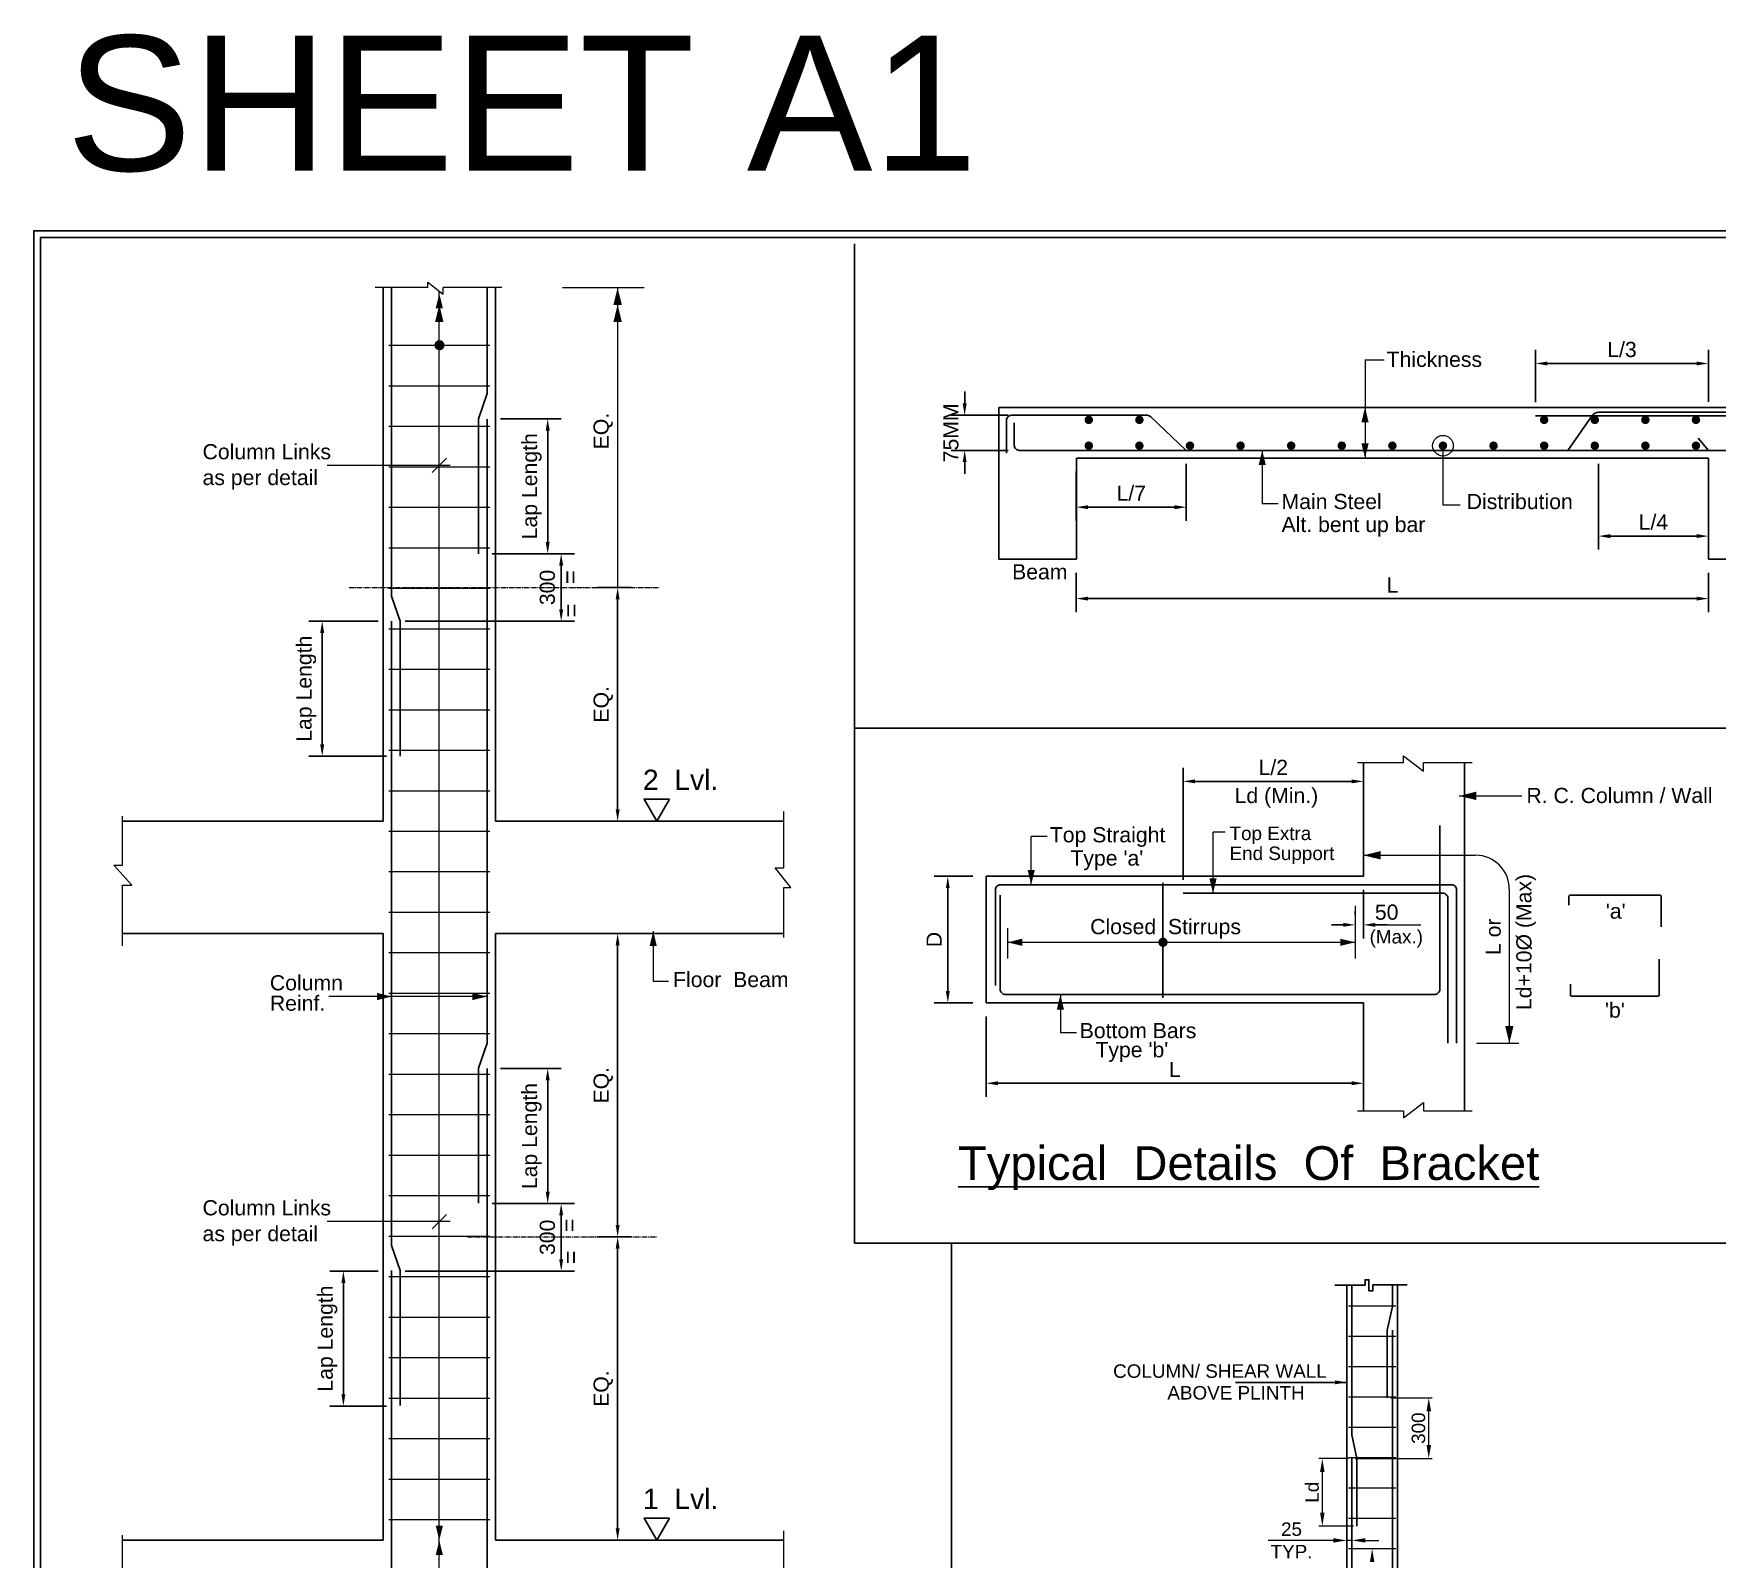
# Model space of a CAD drawing. Extents: x -100 to 77860, y -106 to 57915.
# Drawn here: x -100 to 24857, y 35309 to 57915 of the extents above; entities that cross this region are included whole.
import ezdxf
from ezdxf.enums import TextEntityAlignment as Align

# ---------------------------------------------------------------- set-up
doc = ezdxf.new("R2010")
doc.units = 0
doc.header["$LTSCALE"] = 100
doc.header["$MEASUREMENT"] = 0
doc.header["$PDMODE"] = 3
doc.linetypes.add('CENTER2', pattern=[1.125, 0.75, -0.125, 0.125, -0.125])
doc.layers.get('0').update_dxf_attribs({"linetype": 'CONTINUOUS'})
doc.layers.get('DEFPOINTS').update_dxf_attribs({"linetype": 'CONTINUOUS'})
for name, color, linetype in [('3MCO', 7, 'CONTINUOUS'), ('AHC-ELE-2', 1, 'CONTINUOUS'), ('MAIN TEXT', 6, 'CONTINUOUS'), ('SBC-TREINF TXT', 7, 'CONTINUOUS'), ('TEXT', 7, 'CONTINUOUS')]:
    doc.layers.add(name, color=color, linetype=linetype)
for name, color, linetype, lineweight in [('DIM', 252, 'CONTINUOUS', 13), ('LINKS', 3, 'CONTINUOUS', 18), ('REINF', 4, 'CONTINUOUS', 25)]:
    doc.layers.add(name, color=color, linetype=linetype, lineweight=lineweight)
doc.styles.add('ARIAL', font='arial.ttf')
doc.dimstyles.new('100', dxfattribs={"dimtxt": 225, "dimasz": 175, "dimexe": 200, "dimexo": 200, "dimgap": 90, "dimtad": 1, "dimdec": 0, "dimzin": 0, "dimdsep": 46, "dimtxsty": 'ARIAL', "dimcen": 0, "dimclrd": 252, "dimclre": 252, "dimclrt": 7, "dimadec": 0, "dimazin": 0, "dimtfac": 0.004444, "dimtdec": 0, "dimtix": 1, "dimtofl": 0, "dimtmove": 2, "dimatfit": 3, "dimfxl": 0, "dimtolj": 1, "dimtzin": 0, "dimarcsym": 0})

# ---------------------------------------------------------------- blocks, each defined once
blk = doc.blocks.new('*D27')
at = {"layer": 'DEFPOINTS', "color": 0}
for p in [(8056, 49709), (8556, 49709), (8056, 46247)]:
    blk.add_point(p, dxfattribs=at)
at = {"layer": 'DIM', "lineweight": -2}
for p, q in [((8256, 49709), (8756, 49709)), ((8556, 46422), (8556, 49534)), ((8256, 46247), (8756, 46247))]:
    blk.add_line(p, q, dxfattribs=at)
at = {"layer": 'DIM'}
for points in [[(8585, 49534), (8527, 49534), (8556, 49709)], [(8527, 46422), (8585, 46422), (8556, 46247)]]:
    blk.add_solid(points, dxfattribs=at)
at = {"layer": 'DIM', "color": 7, "insert": (8343, 47978), "char_height": 225, "attachment_point": 5, "rotation": 90, "style": 'ARIAL'}
blk.add_mtext('\\A1;EQ.', dxfattribs=at)
blk = doc.blocks.new('_OBLIQUE')
at = {"color": 0, "linetype": 'ByBlock'}
blk.add_line((-0.5, -0.5), (0.5, 0.5), dxfattribs=at)
blk = doc.blocks.new('*D42')
at = {"layer": 'DEFPOINTS', "color": 0}
for p in [(6620, 52209), (6495, 50209), (7519, 50209)]:
    blk.add_point(p, dxfattribs=at)
at = {"layer": 'DIM', "lineweight": -2}
for p, q in [((6820, 52209), (7719, 52209)), ((7519, 52034), (7519, 50384)), ((6695, 50209), (7719, 50209))]:
    blk.add_line(p, q, dxfattribs=at)
at = {"layer": 'DIM'}
for points in [[(7549, 52034), (7490, 52034), (7519, 52209)], [(7490, 50384), (7549, 50384), (7519, 50209)]]:
    blk.add_solid(points, dxfattribs=at)
at = {"layer": 'DIM', "color": 7, "insert": (7284, 51209), "char_height": 225, "attachment_point": 5, "rotation": 90, "style": 'ARIAL'}
blk.add_mtext('\\A1;Lap Length', dxfattribs=at)
blk = doc.blocks.new('*D44')
at = {"layer": 'DEFPOINTS', "color": 0}
for p in [(5205, 49209), (4177, 47209), (5330, 47209)]:
    blk.add_point(p, dxfattribs=at)
at = {"layer": 'DIM', "lineweight": -2}
for p, q in [((5005, 49209), (3977, 49209)), ((4177, 49034), (4177, 47384)), ((5130, 47209), (3977, 47209))]:
    blk.add_line(p, q, dxfattribs=at)
at = {"layer": 'DIM'}
for points in [[(4206, 49034), (4147, 49034), (4177, 49209)], [(4147, 47384), (4206, 47384), (4177, 47209)]]:
    blk.add_solid(points, dxfattribs=at)
at = {"layer": 'DIM', "color": 7, "insert": (3941, 48209), "char_height": 225, "attachment_point": 5, "rotation": 90, "style": 'ARIAL'}
blk.add_mtext('\\A1;Lap Length', dxfattribs=at)
blk = doc.blocks.new('*D45')
at = {"layer": 'DEFPOINTS', "color": 0}
for p in [(6495, 50209), (7719, 50209), (5205, 49209)]:
    blk.add_point(p, dxfattribs=at)
at = {"layer": 'DIM', "lineweight": -2}
for p, q in [((6695, 50209), (7919, 50209)), ((7719, 49384), (7719, 50034)), ((5405, 49209), (7919, 49209))]:
    blk.add_line(p, q, dxfattribs=at)
at = {"layer": 'DIM'}
for points in [[(7749, 50034), (7690, 50034), (7719, 50209)], [(7690, 49384), (7749, 49384), (7719, 49209)]]:
    blk.add_solid(points, dxfattribs=at)
at = {"layer": 'DIM', "color": 7, "insert": (7515, 49709), "char_height": 225, "attachment_point": 5, "rotation": 90, "style": 'ARIAL'}
blk.add_mtext('\\A1;300', dxfattribs=at)
blk = doc.blocks.new('*D46')
at = {"layer": 'DEFPOINTS', "color": 0}
for p in [(8056, 40086), (8556, 40086), (8056, 35591)]:
    blk.add_point(p, dxfattribs=at)
at = {"layer": 'DIM', "lineweight": -2}
for p, q in [((8256, 40086), (8756, 40086)), ((8556, 35766), (8556, 39911)), ((8256, 35591), (8756, 35591))]:
    blk.add_line(p, q, dxfattribs=at)
at = {"layer": 'DIM'}
for points in [[(8585, 39911), (8527, 39911), (8556, 40086)], [(8527, 35766), (8585, 35766), (8556, 35591)]]:
    blk.add_solid(points, dxfattribs=at)
at = {"layer": 'DIM', "color": 7, "insert": (8343, 37839), "char_height": 225, "attachment_point": 5, "rotation": 90, "style": 'ARIAL'}
blk.add_mtext('\\A1;EQ.', dxfattribs=at)
blk = doc.blocks.new('*D47')
at = {"layer": 'DEFPOINTS', "color": 0}
for p in [(6620, 42580), (6495, 40580), (7519, 40580)]:
    blk.add_point(p, dxfattribs=at)
at = {"layer": 'DIM', "lineweight": -2}
for p, q in [((6820, 42580), (7719, 42580)), ((7519, 42405), (7519, 40755)), ((6695, 40580), (7719, 40580))]:
    blk.add_line(p, q, dxfattribs=at)
at = {"layer": 'DIM'}
for points in [[(7549, 42405), (7490, 42405), (7519, 42580)], [(7490, 40755), (7549, 40755), (7519, 40580)]]:
    blk.add_solid(points, dxfattribs=at)
at = {"layer": 'DIM', "color": 7, "insert": (7284, 41580), "char_height": 225, "attachment_point": 5, "rotation": 90, "style": 'ARIAL'}
blk.add_mtext('\\A1;Lap Length', dxfattribs=at)
blk = doc.blocks.new('*D48')
at = {"layer": 'DEFPOINTS', "color": 0}
for p in [(5205, 39580), (4491, 37580), (5330, 37580)]:
    blk.add_point(p, dxfattribs=at)
at = {"layer": 'DIM', "lineweight": -2}
for p, q in [((5005, 39580), (4291, 39580)), ((4491, 39405), (4491, 37755)), ((5130, 37580), (4291, 37580))]:
    blk.add_line(p, q, dxfattribs=at)
at = {"layer": 'DIM'}
for points in [[(4520, 39405), (4462, 39405), (4491, 39580)], [(4462, 37755), (4520, 37755), (4491, 37580)]]:
    blk.add_solid(points, dxfattribs=at)
at = {"layer": 'DIM', "color": 7, "insert": (4255, 38580), "char_height": 225, "attachment_point": 5, "rotation": 90, "style": 'ARIAL'}
blk.add_mtext('\\A1;Lap Length', dxfattribs=at)
blk = doc.blocks.new('*D49')
at = {"layer": 'DEFPOINTS', "color": 0}
for p in [(6495, 40580), (7719, 40580), (5205, 39580)]:
    blk.add_point(p, dxfattribs=at)
at = {"layer": 'DIM', "lineweight": -2}
for p, q in [((6695, 40580), (7919, 40580)), ((7719, 39755), (7719, 40405)), ((5405, 39580), (7919, 39580))]:
    blk.add_line(p, q, dxfattribs=at)
at = {"layer": 'DIM'}
for points in [[(7749, 40405), (7690, 40405), (7719, 40580)], [(7690, 39755), (7749, 39755), (7719, 39580)]]:
    blk.add_solid(points, dxfattribs=at)
at = {"layer": 'DIM', "color": 7, "insert": (7515, 40080), "char_height": 225, "attachment_point": 5, "rotation": 90, "style": 'ARIAL'}
blk.add_mtext('\\A1;300', dxfattribs=at)
blk = doc.blocks.new('*D50')
at = {"layer": 'DEFPOINTS', "color": 0}
for p in [(8056, 44582), (8056, 40086), (8556, 40086)]:
    blk.add_point(p, dxfattribs=at)
at = {"layer": 'DIM', "lineweight": -2}
for p, q in [((8256, 44582), (8756, 44582)), ((8556, 44407), (8556, 40261)), ((8256, 40086), (8756, 40086))]:
    blk.add_line(p, q, dxfattribs=at)
at = {"layer": 'DIM'}
for points in [[(8585, 44407), (8527, 44407), (8556, 44582)], [(8527, 40261), (8585, 40261), (8556, 40086)]]:
    blk.add_solid(points, dxfattribs=at)
at = {"layer": 'DIM', "color": 7, "insert": (8343, 42334), "char_height": 225, "attachment_point": 5, "rotation": 90, "style": 'ARIAL'}
blk.add_mtext('\\A1;EQ.', dxfattribs=at)
blk = doc.blocks.new('*D51')
at = {"layer": 'DEFPOINTS', "color": 0}
for p in [(24724, 53028), (22162, 52255), (24724, 52261)]:
    blk.add_point(p, dxfattribs=at)
at = {"layer": 'DIM', "lineweight": -2}
for p, q in [((22162, 52455), (22162, 53228)), ((24724, 52461), (24724, 53228)), ((22337, 53028), (24549, 53028))]:
    blk.add_line(p, q, dxfattribs=at)
at = {"layer": 'DIM'}
for points in [[(22337, 53057), (22337, 52999), (22162, 53028)], [(24549, 52999), (24549, 53057), (24724, 53028)]]:
    blk.add_solid(points, dxfattribs=at)
at = {"layer": 'DIM', "color": 7, "insert": (23443, 53234), "char_height": 225, "attachment_point": 5, "style": 'ARIAL'}
blk.add_mtext('\\A1;L/3', dxfattribs=at)
blk = doc.blocks.new('*D52')
at = {"layer": 'DEFPOINTS', "color": 0}
for p in [(23095, 51741), (24724, 51626), (24724, 50470)]:
    blk.add_point(p, dxfattribs=at)
at = {"layer": 'DIM', "lineweight": -2}
for p, q in [((23095, 51541), (23095, 50270)), ((24724, 51426), (24724, 50270)), ((23270, 50470), (24549, 50470))]:
    blk.add_line(p, q, dxfattribs=at)
at = {"layer": 'DIM'}
for points in [[(23270, 50500), (23270, 50441), (23095, 50470)], [(24549, 50441), (24549, 50500), (24724, 50470)]]:
    blk.add_solid(points, dxfattribs=at)
at = {"layer": 'DIM', "color": 7, "insert": (23909, 50677), "char_height": 225, "attachment_point": 5, "style": 'ARIAL'}
blk.add_mtext('\\A1;L/4', dxfattribs=at)
blk = doc.blocks.new('*D53')
at = {"layer": 'DEFPOINTS', "color": 0}
for p in [(15355, 50126), (24724, 50126), (24724, 49544)]:
    blk.add_point(p, dxfattribs=at)
at = {"layer": 'DIM', "lineweight": -2}
for p, q in [((15355, 49926), (15355, 49344)), ((24724, 49926), (24724, 49344)), ((15530, 49544), (24549, 49544))]:
    blk.add_line(p, q, dxfattribs=at)
at = {"layer": 'DIM'}
for points in [[(15530, 49573), (15530, 49515), (15355, 49544)], [(24549, 49515), (24549, 49573), (24724, 49544)]]:
    blk.add_solid(points, dxfattribs=at)
at = {"layer": 'DIM', "color": 7, "insert": (20040, 49746), "char_height": 225, "attachment_point": 5, "style": 'ARIAL'}
blk.add_mtext('\\A1;L', dxfattribs=at)
blk = doc.blocks.new('*D54')
at = {"layer": 'DEFPOINTS', "color": 0}
for p in [(16985, 51741), (15355, 51626), (15355, 50899)]:
    blk.add_point(p, dxfattribs=at)
at = {"layer": 'DIM', "lineweight": -2}
for p, q in [((15355, 51426), (15355, 50699)), ((16985, 51541), (16985, 50699)), ((16810, 50899), (15530, 50899))]:
    blk.add_line(p, q, dxfattribs=at)
at = {"layer": 'DIM'}
for points in [[(15530, 50928), (15530, 50869), (15355, 50899)], [(16810, 50869), (16810, 50928), (16985, 50899)]]:
    blk.add_solid(points, dxfattribs=at)
at = {"layer": 'DIM', "color": 7, "insert": (16170, 51105), "char_height": 225, "attachment_point": 5, "style": 'ARIAL'}
blk.add_mtext('\\A1;L/7', dxfattribs=at)
blk = doc.blocks.new('*D62')
at = {"layer": 'DEFPOINTS', "color": 0}
for p in [(14544, 52261), (13700, 51741), (14544, 51741)]:
    blk.add_point(p, dxfattribs=at)
at = {"layer": 'DIM', "lineweight": -2}
for p, q in [((13700, 52436), (13700, 52611)), ((14344, 52261), (13500, 52261)), ((14344, 51741), (13500, 51741)), ((13700, 51566), (13700, 51391))]:
    blk.add_line(p, q, dxfattribs=at)
at = {"layer": 'DIM'}
for points in [[(13671, 52436), (13729, 52436), (13700, 52261)], [(13729, 51566), (13671, 51566), (13700, 51741)]]:
    blk.add_solid(points, dxfattribs=at)
at = {"layer": 'DIM', "color": 7, "insert": (13496, 52001), "char_height": 225, "attachment_point": 5, "rotation": 90, "style": 'ARIAL'}
blk.add_mtext('\\A1;75MM', dxfattribs=at)
blk = doc.blocks.new('*D74')
at = {"layer": 'DEFPOINTS', "color": 0}
for p in [(14020, 43554), (19611, 42505), (19611, 42363)]:
    blk.add_point(p, dxfattribs=at)
at = {"layer": 'DIM', "lineweight": -2}
for p, q in [((14020, 43354), (14020, 42163)), ((14195, 42363), (19436, 42363)), ((19611, 42305), (19611, 42163))]:
    blk.add_line(p, q, dxfattribs=at)
at = {"layer": 'DIM'}
for points in [[(14195, 42393), (14195, 42334), (14020, 42363)], [(19436, 42334), (19436, 42393), (19611, 42363)]]:
    blk.add_solid(points, dxfattribs=at)
at = {"layer": 'DIM', "color": 7, "insert": (16815, 42566), "char_height": 225, "attachment_point": 5, "style": 'ARIAL'}
blk.add_mtext('\\A1;L', dxfattribs=at)
blk = doc.blocks.new('*D75')
at = {"layer": 'DEFPOINTS', "color": 0}
for p in [(19611, 46836), (19611, 45429), (16938, 45179)]:
    blk.add_point(p, dxfattribs=at)
at = {"layer": 'DIM', "lineweight": -2}
for p, q in [((16938, 45379), (16938, 47036)), ((19611, 45629), (19611, 47036)), ((17113, 46836), (19436, 46836))]:
    blk.add_line(p, q, dxfattribs=at)
at = {"layer": 'DIM'}
for points in [[(17113, 46865), (17113, 46807), (16938, 46836)], [(19436, 46807), (19436, 46865), (19611, 46836)]]:
    blk.add_solid(points, dxfattribs=at)
at = {"layer": 'DIM', "color": 7, "insert": (18275, 47042), "char_height": 225, "attachment_point": 5, "style": 'ARIAL'}
blk.add_mtext('\\A1;L/2', dxfattribs=at)
blk = doc.blocks.new('*D76')
at = {"layer": 'DEFPOINTS', "color": 0}
for p in [(14020, 45429), (13450, 43554), (14020, 43554)]:
    blk.add_point(p, dxfattribs=at)
at = {"layer": 'DIM', "lineweight": -2}
for p, q in [((13820, 45429), (13250, 45429)), ((13450, 45254), (13450, 43729)), ((13820, 43554), (13250, 43554))]:
    blk.add_line(p, q, dxfattribs=at)
at = {"layer": 'DIM'}
for points in [[(13479, 45254), (13421, 45254), (13450, 45429)], [(13421, 43729), (13479, 43729), (13450, 43554)]]:
    blk.add_solid(points, dxfattribs=at)
at = {"layer": 'DIM', "color": 7, "insert": (13247, 44492), "char_height": 225, "attachment_point": 5, "rotation": 90, "style": 'ARIAL'}
blk.add_mtext('\\A1;D', dxfattribs=at)
blk = doc.blocks.new('*D77')
at = {"layer": 'DEFPOINTS', "color": 0}
for p in [(19611, 45429), (19486, 44710), (19486, 44659)]:
    blk.add_point(p, dxfattribs=at)
at = {"layer": 'DIM', "lineweight": -2}
for p, q in [((19611, 45229), (19611, 44510)), ((19311, 44710), (19136, 44710)), ((19486, 44859), (19486, 44910)), ((19786, 44710), (19961, 44710))]:
    blk.add_line(p, q, dxfattribs=at)
at = {"layer": 'DIM'}
for points in [[(19311, 44681), (19311, 44739), (19486, 44710)], [(19786, 44739), (19786, 44681), (19611, 44710)]]:
    blk.add_solid(points, dxfattribs=at)
at = {"layer": 'DIM', "color": 7, "insert": (19955, 44897), "char_height": 225, "attachment_point": 5, "style": 'ARIAL'}
blk.add_mtext('\\A1;50', dxfattribs=at)
blk = doc.blocks.new('*D109')
at = {"layer": 'DEFPOINTS', "color": 0}
for p in [(-300, 23332), (-739, 22332), (-225, 22332)]:
    blk.add_point(p, dxfattribs=at)
at = {"layer": 'DIM'}
for p, q in [((-350, 23332), (-789, 23332)), ((-739, 23132), (-739, 22532)), ((-275, 22332), (-789, 22332))]:
    blk.add_line(p, q, dxfattribs=at)
for points in [[(-705, 23132), (-772, 23132), (-739, 23332)], [(-772, 22532), (-705, 22532), (-739, 22332)]]:
    blk.add_solid(points, dxfattribs=at)
at = {"layer": 'DIM', "color": 4, "insert": (-890, 22832), "char_height": 200, "attachment_point": 5, "rotation": 90, "style": 'ARIAL'}
blk.add_mtext('\\A1;Ld', dxfattribs=at)
blk = doc.blocks.new('*D110')
at = {"layer": 'DEFPOINTS', "color": 0}
for p in [(225, 24232), (839, 24232), (-300, 23332)]:
    blk.add_point(p, dxfattribs=at)
at = {"layer": 'DIM'}
for p, q in [((275, 24232), (889, 24232)), ((839, 23532), (839, 24032)), ((-250, 23332), (889, 23332))]:
    blk.add_line(p, q, dxfattribs=at)
for points in [[(873, 24032), (806, 24032), (839, 24232)], [(806, 23532), (873, 23532), (839, 23332)]]:
    blk.add_solid(points, dxfattribs=at)
at = {"layer": 'DIM', "color": 4, "insert": (687, 23782), "char_height": 200, "attachment_point": 5, "rotation": 90, "style": 'ARIAL'}
blk.add_mtext('\\A1;300', dxfattribs=at)
blk = doc.blocks.new('Z$W@#02D24EF1')
for p, q in [((-375, 20947.2, 0), (-375, 25903, 0)), ((375, 20947.2), (375, 25905.1))]:
    blk.add_line(p, q)
at = {"layer": 'AHC-ELE-2', "elevation": 0}
blk.add_lwpolyline([(517.8, 25905.1), (9.7, 25905.1), (9.7, 25816.1), (-48.8, 25816.1), (-48.8, 25980.3), (-104.8, 25980.3), (-104.8, 25903), (-555.2, 25903)], dxfattribs=at)
at = {"layer": 'DIM'}
for p, q in [((-575, 22119.1, 0), (-1540.2, 22119.1, 0)), ((-375, 22178.9, 0), (-375, 22069.1, 0)), ((-300, 22119.1, 0), (-375, 22119.1, 0)), ((-300, 22178.9, 0), (-300, 22069.1, 0)), ((-100, 22119.1, 0), (100, 22119.1, 0)), ((-50, 21997.2, 0), (-50, 21997.2, 0))]:
    blk.add_line(p, q, dxfattribs=at)
for points in [[(-575, 22085.8, 0), (-575, 22152.4, 0), (-375, 22119.1, 0)], [(-100, 22152.4, 0), (-100, 22085.8, 0), (-300, 22119.1, 0)], [(33.3, 21797.2, 0), (-33.3, 21797.2, 0), (0, 21997.2, 0)]]:
    blk.add_solid(points, dxfattribs=at)
at = {"layer": 'LINKS'}
for p, q in [((-350, 25597.2), (350, 25597.2)), ((-350, 25597.2), (350, 25597.2)), ((-350, 25147.2), (350, 25147.2)), ((-350, 24697.2), (350, 24697.2)), ((-350, 24247.2), (350, 24247.2)), ((-350, 23797.2), (350, 23797.2)), ((-350, 23347.2), (350, 23347.2)), ((-350, 22897.2), (350, 22897.2)), ((-350, 22447.2), (350, 22447.2)), ((-350, 21997.2), (350, 21997.2))]:
    blk.add_line(p, q, dxfattribs=at)
at = {"layer": 'REINF'}
for points in [[(-300, 25903), (-300, 23683.1), (-225, 23332.1), (-225, 22332.1)], [(300, 25905.1), (300, 25583.1), (225, 25232.1), (225, 24232.1)]]:
    blk.add_lwpolyline(points, dxfattribs=at)
for points in [[(1200, 13747.2), (350, 13747.2, -0.4142136), (300, 13797.2), (300, 25232.1)], [(-300, 23332.1), (-300, 13797.2, -0.4142136), (-350, 13747.2), (-1200, 13747.2)]]:
    blk.add_lwpolyline(points, format="xyb", dxfattribs=at)
at = {"layer": 'DIM', "color": 7, "insert": (-1195.1, 22119.1, 0), "char_height": 200, "attachment_point": 5, "style": 'ARIAL'}
blk.add_mtext('\\A1;25\\PTYP.', dxfattribs=at)
at = {"layer": 'SBC-TREINF TXT', "style": 'ARIAL'}
for s, p in [('COLUMN/ SHEAR WALL', (-2256.1, 24631.9, 0)), ('ABOVE PLINTH', (-2018.4, 24306.6, 0))]:
    blk.add_text(s, height=200, dxfattribs=at).set_placement(p, align=Align.MIDDLE)
at = {"layer": 'DIM'}
for base, p2, text, picture, middle in [((839.3, 24232.1, 0), (225, 24232.1), '300', '*D110', (687.1, 23782.1, 0)), ((-738.6, 22332.1, 0), (-225, 22332.1), 'Ld', '*D109', (-890.2, 22832.1, 0))]:
    dim = blk.add_linear_dim(base=base, p1=(-300, 23332.1), p2=p2, angle=90, text=text, dimstyle='100', dxfattribs=at)
    dim.commit()
    dim.dimension.update_dxf_attribs({"geometry": picture, "text_midpoint": middle})
blk.add_leader([(-375, 24461), (-2025.9, 24461)], dimstyle='100', override={"dimgap": 0.5, "dimtad": 0}, dxfattribs=at)

msp = doc.modelspace()

# ---------------------------------------------------------------- linework, layer by layer
for p, q in [((12068.5, 54799.9), (12068.5, 39992.9)), ((12068.5, 47623.3), (46573.3, 47623.3)), ((25059.5, 39992.9), (12068.5, 39992.9)), ((13503.5, 39992.9), (13503.5, 28936.5))]:
    msp.add_line(p, q)
at = {"color": 5}
msp.add_lwpolyline([(-100, -106), (77746.6, -106), (77746.6, 54995.6), (-100, 54995.6)], close=True, dxfattribs=at)
at = {"color": 6}
msp.add_lwpolyline([(0, -6), (77646.6, -6), (77646.6, 54895.6), (0, 54895.6)], close=True, dxfattribs=at)
at = {"layer": '3MCO'}
for p, q in [((5080.1, 46246.9), (5080.1, 54152)), ((6745.1, 46246.9), (6745.1, 54152)), ((14205.3, 52376.1), (45141.6, 52376.1)), ((14205.3, 52376.1), (14205.3, 50126.1)), ((15355.3, 51626.1), (24724.4, 51626.1)), ((15355.3, 51626.1), (15355.3, 50126.1)), ((24724.4, 51626.1), (24724.4, 50126.1)), ((14205.3, 50126.1), (15355.3, 50126.1)), ((24724.4, 50126.1), (25874.4, 50126.1)), ((19611.1, 47114.9), (19611.1, 45429.1)), ((21111.1, 47114.9), (21111.1, 41952)), ((5080.1, 46246.9), (1217.2, 46246.9)), ((11021.3, 46246.9), (6745.1, 46246.9)), ((14019.8, 45429.1), (19611.1, 45429.1)), ((14019.8, 45429.1), (14019.8, 43554.1)), ((5080.1, 44581.9), (1217.2, 44581.9)), ((5080.1, 35590.9), (5080.1, 44581.9)), ((6745.1, 35590.9), (6745.1, 44581.9)), ((11021.3, 44581.9), (6745.1, 44581.9)), ((14019.8, 43554.1), (19611.1, 43554.1)), ((19611.1, 43554.1), (19611.1, 41952)), ((5080.1, 35590.9), (1217.2, 35590.9)), ((11021.3, 35590.9), (6745.1, 35590.9))]:
    msp.add_line(p, q, dxfattribs=at)
for points in [[(8555.9, 54152, 0, 125, 0), (8555.9, 53895.7, 125, 125, 0)], [(5912.6, 53898.8, 0, 125, 0), (5912.6, 53642.4, 125, 125, 0)], [(5912.6, 54065.5, 0, 106.2, 0), (5912.6, 53847.6, 106.2, 106.2, 0)], [(8555.9, 53898.8, 0, 125, 0), (8555.9, 53642.4, 125, 125, 0)], [(19634.7, 52376.1, 0, 106.2, 0), (19634.7, 52158.2, 106.2, 106.2, 0)], [(18110.8, 51741.1, 0, 106.2, 0), (18110.8, 51523.2, 106.2, 106.2, 0)], [(19634.7, 51626.1, 0, 106.2, 0), (19634.7, 51844, 106.2, 106.2, 0)], [(21030, 46620.9, 0, 125, 0), (21286.4, 46620.9, 125, 125, 0)], [(19611.1, 45740.6, 0, 125, 0), (19867.5, 45740.6, 125, 125, 0)], [(14686.2, 45304.1, 0, 106.2, 0), (14686.2, 45522, 106.2, 106.2, 0)], [(17381.6, 45179.1, 0, 106.2, 0), (17381.6, 45397, 106.2, 106.2, 0)], [(9083.8, 44615.4, 0, 106.2, 0), (9083.8, 44397.5, 106.2, 106.2, 0)], [(14335.3, 44451.4, 0, 106.2, 0), (14553.2, 44451.4, 106.2, 106.2, 0)], [(19486.1, 44451.4, 0, 106.2, 0), (19268.2, 44451.4, 106.2, 106.2, 0)], [(5206.9, 43647.7, 0, 106.2, 0), (4988.9, 43647.7, 106.2, 106.2, 0)], [(6620.1, 43647.7, 0, 106.2, 0), (6402.2, 43647.7, 106.2, 106.2, 0)], [(15118.6, 43673.4, 0, 106.2, 0), (15118.6, 43455.5, 106.2, 106.2, 0)], [(21773.5, 42957.1, 0, 125, 0), (21773.5, 43213.5, 125, 125, 0)], [(5912.6, 35590.9, 0, 106.2, 0), (5912.6, 35808.8, 106.2, 106.2, 0)], [(5912.6, 35590.9, 0, 106.2, 0), (5912.6, 35373, 106.2, 106.2, 0)]]:
    msp.add_lwpolyline(points, format="xyseb", dxfattribs=at)
at = {"layer": 'DIM'}
for p, q in [((5743.4, 54152), (5743.4, 54234.2)), ((5743.4, 54234.2), (5972.3, 54055.2)), ((5743.4, 54152), (4963, 54152)), ((5912.6, 16040.7), (5912.6, 54101.9)), ((6839.6, 54152), (5972.3, 54152)), ((5972.3, 54055.2), (5972.3, 54152)), ((7739.7, 54152), (8949, 54152)), ((19634.7, 53080.3), (19634.7, 51626.1)), ((19634.7, 53080.3), (19920.5, 53080.3)), ((18110.8, 51741.1), (18110.8, 50950.8)), ((20789.7, 51809.8), (20789.7, 50934.4)), ((6073, 51517.1), (4252.4, 51517.1)), ((18348.2, 50950.8), (18110.8, 50950.8)), ((20789.7, 50934.4), (21044.4, 50934.4)), ((20206, 47214.7), (20500.4, 46986.9)), ((20206, 47114.9), (20206, 47214.7)), ((19522.3, 47114.9), (20206, 47114.9)), ((20500.4, 47114.9), (21221.2, 47114.9)), ((20500.4, 46986.9), (20500.4, 47114.9)), ((21030, 46620.9), (21956.5, 46620.9)), ((1217.2, 45594.3), (1217.2, 46322.1)), ((11021.3, 45556.2), (11021.3, 46389.4)), ((14686.2, 45304.1), (14686.2, 46020)), ((14923.6, 46020), (14686.2, 46020)), ((17381.6, 45179.1), (17381.6, 46085.5)), ((17561, 46085.5), (17381.6, 46085.5)), ((19611.1, 45740.6), (21273.5, 45740.6)), ((1089.2, 45594.3), (1217.2, 45594.3)), ((1353.5, 45299.8), (1089.2, 45594.3)), ((10893.2, 45556.2), (11021.3, 45556.2)), ((11121, 45261.7), (10893.2, 45556.2)), ((1217.2, 44397.7), (1217.2, 45299.8)), ((1217.2, 45299.8), (1353.5, 45299.8)), ((11021.3, 44521.8), (11021.3, 45261.7)), ((11021.3, 45261.7), (11121, 45261.7)), ((21773.5, 45240.6), (21773.5, 42957.1)), ((19486.1, 44993.2), (19486.1, 44210.6)), ((19786.1, 44710), (20461.3, 44710)), ((9083.8, 44615.4), (9083.8, 43878.1)), ((14335.3, 44659.3), (14335.3, 44210.6)), ((14335.3, 44451.4), (19486.1, 44451.4)), ((9083.8, 43878.1), (9310.1, 43878.1)), ((6620.1, 43647.7), (4274.1, 43647.7)), ((15118.6, 43673.4), (15118.6, 43111.5)), ((15356, 43111.5), (15118.6, 43111.5)), ((21289.1, 42957.1), (21913.3, 42957.1)), ((19522.3, 41952), (20206, 41952)), ((20206, 41852.3), (20500.4, 42080)), ((20206, 41952), (20206, 41852.3)), ((20500.4, 42080), (20500.4, 41952)), ((20500.4, 41952), (21221.2, 41952)), ((6073, 40313.8), (4252.4, 40313.8)), ((11021.3, 34900.2), (11021.3, 35733.4)), ((1217.2, 34938.3), (1217.2, 35666.1))]:
    msp.add_line(p, q, dxfattribs=at)
at = {"layer": 'DIM', "linetype": 'ByBlock'}
msp.add_line((8555.9, 54152), (8555.9, 49708.9), dxfattribs=at)
at = {"layer": 'DIM', "linetype": 'CENTER2'}
for p, q in [((4578.4, 49708.9), (9172.6, 49708.9)), ((6331.4, 40086.4), (9143.2, 40086.4))]:
    msp.add_line(p, q, dxfattribs=at)
at = {"layer": 'DIM'}
msp.add_circle((20789.7, 51809.8), 152.9, dxfattribs=at)
msp.add_arc((21273.5, 45240.6), 500, 0, 90, dxfattribs=at)
at = {"layer": 'REINF', "lineweight": 5}
for p, q in [((5166.7, 53298.2), (6663.8, 53298.2)), ((5166.7, 52698.2), (6663.8, 52698.2)), ((5166.7, 52098.2), (6663.8, 52098.2)), ((5166.7, 51498.2), (6663.8, 51498.2)), ((5166.7, 50898.2), (6663.8, 50898.2)), ((5166.7, 50298.2), (6663.8, 50298.2)), ((5166.7, 49698.2), (6663.8, 49698.2)), ((5166.7, 49098.2), (6663.8, 49098.2)), ((5166.7, 48498.2), (6663.8, 48498.2)), ((5166.7, 47898.2), (6663.8, 47898.2)), ((5166.7, 47298.2), (6663.8, 47298.2)), ((5166.7, 46698.2), (6663.8, 46698.2)), ((5166.7, 46098.2), (6663.8, 46098.2)), ((5166.7, 45498.2), (6663.8, 45498.2)), ((5166.7, 44898.2), (6663.8, 44898.2)), ((5166.7, 44298.2), (6663.8, 44298.2)), ((5166.7, 43698.2), (6663.8, 43698.2)), ((5166.7, 43098.2), (6663.8, 43098.2)), ((5166.7, 42498.2), (6663.8, 42498.2)), ((5166.7, 41898.2), (6663.8, 41898.2)), ((5166.7, 41298.2), (6663.8, 41298.2)), ((5166.7, 40698.2), (6663.8, 40698.2)), ((5166.7, 40098.2), (6663.8, 40098.2)), ((5166.7, 39498.2), (6663.8, 39498.2)), ((5166.7, 38898.2), (6663.8, 38898.2)), ((5166.7, 38298.2), (6663.8, 38298.2)), ((5166.7, 37698.2), (6663.8, 37698.2)), ((5166.7, 37098.2), (6663.8, 37098.2)), ((5166.7, 36498.2), (6663.8, 36498.2)), ((5166.7, 35898.2), (6663.8, 35898.2))]:
    msp.add_line(p, q, dxfattribs=at)
at = {"layer": 'REINF'}
for p, q in [((28320.5, 52254.6), (22161.9, 52254.6)), ((22640, 51741.1), (23000.7, 52256)), ((29186.1, 52307.1), (23099, 52307.1)), ((24724.4, 51741.1), (24572.6, 51919)), ((6017.7, 51623.8), (5807.5, 51410.4)), ((16639.8, 45332.4), (16639.8, 43629.3)), ((6017.7, 40420.5), (5807.5, 40207.1))]:
    msp.add_line(p, q, dxfattribs=at)
for points in [[(5330.1, 47208.9), (5330.1, 49208.9), (5205.1, 49581), (5205.1, 54152)], [(6495.1, 50208.9), (6495.1, 52208.9), (6620.1, 52581), (6620.1, 54152)], [(6495.1, 40586.4), (6495.1, 42586.4), (6620.1, 42958.5), (6620.1, 43393.2), (6620.1, 52202.1)], [(5330.1, 37586.4), (5330.1, 39586.4), (5205.1, 39958.5), (5205.1, 43393.2), (5205.1, 49208.9)], [(6495.1, 30430.4), (6495.1, 32430.4), (6620.1, 32802.5), (6620.1, 36427.9), (6620.1, 42579.7)], [(5330.1, 27430.4), (5330.1, 29430.4), (5205.1, 29762.5), (5205.1, 37927.9), (5205.1, 39586.4)]]:
    msp.add_lwpolyline(points, dxfattribs=at)
for points, const_width in [([(5877.8, 53298.2, 1), (5952.8, 53298.2, 1)], 75), ([(15508.4, 52192.4, -1), (15570.9, 52192.4, -1)], 62.5), ([(16258.4, 52192.4, -1), (16320.9, 52192.4, -1)], 62.5), ([(22321.3, 52192.4, 1), (22258.8, 52192.4, 1)], 62.5), ([(23071.3, 52192.4, 1), (23008.8, 52192.4, 1)], 62.5), ([(23821.3, 52192.4, 1), (23758.8, 52192.4, 1)], 62.5), ([(24571.3, 52192.4, 1), (24508.8, 52192.4, 1)], 62.5), ([(15508.4, 51809.8, 1), (15570.9, 51809.8, 1)], 62.5), ([(16258.4, 51809.8, 1), (16320.9, 51809.8, 1)], 62.5), ([(17008.4, 51809.8, 1), (17070.9, 51809.8, 1)], 62.5), ([(17758.4, 51809.8, 1), (17820.9, 51809.8, 1)], 62.5), ([(18508.4, 51809.8, 1), (18570.9, 51809.8, 1)], 62.5), ([(19258.4, 51809.8, 1), (19320.9, 51809.8, 1)], 62.5), ([(20008.4, 51809.8, 1), (20070.9, 51809.8, 1)], 62.5), ([(20758.4, 51809.8, 1), (20820.9, 51809.8, 1)], 62.5), ([(21508.4, 51809.8, 1), (21570.9, 51809.8, 1)], 62.5), ([(22258.4, 51809.8, 1), (22320.9, 51809.8, 1)], 62.5), ([(23071.3, 51809.8, -1), (23008.8, 51809.8, -1)], 62.5), ([(23821.3, 51809.8, -1), (23758.8, 51809.8, -1)], 62.5), ([(24571.3, 51809.8, -1), (24508.8, 51809.8, -1)], 62.5), ([(16605.4, 44451.4, 1), (16674.1, 44451.4, 1)], 68.8)]:
    msp.add_lwpolyline(points, format="xyb", close=True, dxfattribs=dict(at, const_width=const_width))
for points in [[(16985.2, 51741.1), (16458.7, 52236.2, 0.2129385), (16402.9, 52261.1), (14395.3, 52261.1, 0.4142136), (14320.3, 52186.1), (14320.3, 51699.5)], [(14435.3, 52148.2), (14435.3, 51816.1, 0.4142136), (14510.3, 51741.1), (45141.6, 51741.1)], [(14226.5, 45149.8), (14226.5, 43754.1, 0.4142136), (14301.5, 43679.1), (19726.3, 43679.1), (20667.6, 43679.1, 0.4142136), (20742.6, 43754.1), (20742.6, 46180.2)], [(20992.6, 42957.1), (20992.6, 45229.1, 0.4142136), (20917.6, 45304.1), (14231.3, 45304.1, 0.4142136), (14156.3, 45229.1), (14156.3, 43813.8)], [(20861.9, 42957.1), (20861.9, 45104.1, 0.4142136), (20786.9, 45179.1), (16938.2, 45179.1)], [(24024.4, 44678.7), (24024.4, 45133.1, 0.4142136), (24009.4, 45148.1), (22672.1, 45148.1, 0.4142136), (22657.1, 45133.1), (22657.1, 44999.7)], [(22678.7, 43830.2), (22678.7, 43668.6, 0.4142136), (22693.7, 43653.6), (23792.7, 43653.6), (23980.9, 43653.6, 0.4142136), (23995.9, 43668.6), (23995.9, 44199.4)]]:
    msp.add_lwpolyline(points, format="xyb", dxfattribs=at)
for points in [[(9324.9, 46573.5), (8947.8, 46573.5), (9136.3, 46246.9)], [(9324.9, 35917.5), (8947.8, 35917.5), (9136.3, 35590.9)]]:
    msp.add_lwpolyline(points, close=True, dxfattribs=at)
msp.add_arc((23099, 52187.1), 120, 90, 144.98623, dxfattribs=at)

# ---------------------------------------------------------------- block references
msp.add_blockref('Z$W@#02D24EF1', (19740, 13470.2, 0))

# ---------------------------------------------------------------- texts
at = {"layer": 'DIM', "color": 7, "linetype": 'ByBlock', "insert": (8341.7, 52026.2), "char_height": 225, "attachment_point": 5, "rotation": 90, "style": 'ARIAL'}
msp.add_mtext('EQ.', dxfattribs=at)
at = {"layer": 'MAIN TEXT', "style": 'ARIAL'}
for s, height, p in [('SHEET A1', 2000, (381.4, 55885)), ('%%UTypical  Details  Of  Bracket', 500, (13601.2, 40930))]:
    msp.add_text(s, height=height, dxfattribs=at).set_placement(p)
at = {"layer": 'TEXT', "style": 'ARIAL'}
for s, height, p in [('Thickness', 225, (19954.5, 52977)), ('Column Links', 225, (2403.4, 51608.9)), ('as per detail', 225, (2403.4, 51226.3)), ('Main Steel', 225, (18397.4, 50870.6)), ('Distribution', 225, (21141.8, 50870.6)), ('Alt. bent up bar', 225, (18397.4, 50530.2)), ('Beam', 225, (14403.1, 49828.8)), ('2  Lvl.', 300, (8930.6, 46709.7)), ('Ld (Min.)', 225, (17700.7, 46514.7)), ('R. C. Column / Wall', 225, (22027, 46514.6)), ('Top Straight', 225, (14962.3, 45932.7)), ('Top Extra', 200, (17626.5, 45966.1)), ("Type 'a'", 225, (15267.3, 45587.4)), ('End Support', 200, (17626.5, 45670.2)), (" 'a'", 225, (23115.7, 44801.3)), ('Closed  Stirrups', 225, (15560.2, 44572)), ('(Max.)', 200, (19702.3, 44434.4)), ('Column', 225, (3401.1, 43739.3)), ('Floor  Beam', 225, (9377.6, 43788)), ('Reinf.', 225, (3401.1, 43437.4)), (" 'b'", 225, (23103.6, 43334.1)), ('Bottom Bars', 225, (15405.1, 43031.3)), ("Type 'b'", 225, (15637.9, 42747.4)), ('Column Links', 225, (2403.4, 40405.6)), ('as per detail', 225, (2403.4, 40023)), ('1  Lvl.', 300, (8930.6, 36053.7))]:
    msp.add_text(s, height=height, dxfattribs=at).set_placement(p)
for s, height, p in [('=', 250, (7975.6, 49760.5)), ('=', 250, (7989.1, 49266.6)), ('Ld+10%%c (Max)', 225, (22101.8, 43447.2)), ('L or', 225, (21645.9, 44262.6)), ('=', 250, (7962.7, 40155.3)), ('=', 250, (7983.5, 39682.9))]:
    msp.add_text(s, height=height, rotation=90, dxfattribs=at).set_placement(p)

# ---------------------------------------------------------------- dimensions: what is measured, and where the dimension line sits
at = {"layer": 'DIM'}
for base, p1, p2, text, picture, middle in [((24724.4, 53027.9), (22161.9, 52254.6), (24724.4, 52261.1), 'L/3', '*D51', (23443.2, 53234.3)), ((15355.3, 50898.6), (16985.2, 51741.1), (15355.3, 51626.1), 'L/7', '*D54', (16170.3, 51104.9)), ((24724.4, 50470.4), (23094.5, 51741.1), (24724.4, 51626.1), 'L/4', '*D52', (23909.5, 50676.7)), ((24724.4, 49543.8), (15355.3, 50126.1), (24724.4, 50126.1), 'L', '*D53', (20039.9, 49746.3)), ((19611.1, 46836), (16938.2, 45179.1), (19611.1, 45429.1), 'L/2', '*D75', (18274.6, 47042.4)), ((19611.1, 42363.4), (14019.8, 43554.1), (19611.1, 42504.9), 'L', '*D74', (16815.4, 42565.9))]:
    dim = msp.add_linear_dim(base=base, p1=p1, p2=p2, text=text, dimstyle='100', override={"dimtxsty": 'ARIAL', "dimblk1": 'OBLIQUE', "dimblk2": 'OBLIQUE', "dimclrd": 256, "dimclre": 256}, dxfattribs=at)
    dim.commit()
    dim.dimension.update_dxf_attribs({"geometry": picture, "text_midpoint": middle})
for base, p1, p2, angle, text, override, picture, middle in [((13700.3, 51741.1), (14544.3, 52261.1), (14544.3, 51741.1), 90, '75MM', {"dimtxsty": 'ARIAL', "dimblk1": 'OBLIQUE', "dimclrd": 256, "dimclre": 256}, '*D62', (13495.8, 52001.1)), ((7519.5, 50208.9), (6620.1, 52208.9), (6495.1, 50208.9), 90, 'Lap Length', {"dimtxsty": 'ARIAL', "dimblk1": 'OBLIQUE', "dimblk2": 'OBLIQUE', "dimclrd": 256, "dimclre": 256}, '*D42', (7283.9, 51208.9)), ((7719.5, 50208.9), (5205.1, 49208.9), (6495.1, 50208.9), 90, '300', {"dimtxsty": 'ARIAL', "dimclrd": 256, "dimclre": 256, "dimfxl": 2}, '*D45', (7514.5, 49708.9)), ((8555.9, 49708.9), (8056, 46246.9), (8056, 49708.9), 90, 'EQ.', {"dimtxsty": 'ARIAL', "dimblk1": 'OBLIQUE', "dimblk2": 'OBLIQUE', "dimclrd": 256, "dimclre": 256}, '*D27', (8342.7, 47977.9)), ((4176.5, 47208.9), (5205.1, 49208.9), (5330.1, 47208.9), 90, 'Lap Length', {"dimtxsty": 'ARIAL', "dimblk1": 'OBLIQUE', "dimblk2": 'OBLIQUE', "dimclrd": 256, "dimclre": 256}, '*D44', (3941, 48208.9)), ((13449.9, 43554.1), (14019.8, 45429.1), (14019.8, 43554.1), 90, 'D', {"dimtxsty": 'ARIAL', "dimblk1": 'OBLIQUE', "dimblk2": 'OBLIQUE', "dimclrd": 256, "dimclre": 256}, '*D76', (13247.4, 44491.6)), ((8555.9, 40086.4), (8056, 44581.9), (8056, 40086.4), 270, 'EQ.', {"dimtxsty": 'ARIAL', "dimblk1": 'OBLIQUE', "dimblk2": 'OBLIQUE', "dimclrd": 256, "dimclre": 256}, '*D50', (8342.7, 42334.2)), ((7519.5, 40579.7), (6620.1, 42579.7), (6495.1, 40579.7), 90, 'Lap Length', {"dimtxsty": 'ARIAL', "dimblk1": 'OBLIQUE', "dimblk2": 'OBLIQUE', "dimclrd": 256, "dimclre": 256}, '*D47', (7283.9, 41579.7)), ((7719.5, 40579.7), (5205.1, 39579.7), (6495.1, 40579.7), 90, '300', {"dimtxsty": 'ARIAL', "dimclrd": 256, "dimclre": 256, "dimfxl": 2}, '*D49', (7514.5, 40079.7)), ((8555.9, 40086.4), (8056, 35590.9), (8056, 40086.4), 90, 'EQ.', {"dimtxsty": 'ARIAL', "dimblk1": 'OBLIQUE', "dimblk2": 'OBLIQUE', "dimclrd": 256, "dimclre": 256}, '*D46', (8342.7, 37838.7)), ((4490.8, 37579.7), (5205.1, 39579.7), (5330.1, 37579.7), 90, 'Lap Length', {"dimtxsty": 'ARIAL', "dimblk1": 'OBLIQUE', "dimblk2": 'OBLIQUE', "dimclrd": 256, "dimclre": 256}, '*D48', (4255.3, 38579.7))]:
    dim = msp.add_linear_dim(base=base, p1=p1, p2=p2, angle=angle, text=text, dimstyle='100', override=override, dxfattribs=at)
    dim.commit()
    dim.dimension.update_dxf_attribs({"geometry": picture, "text_midpoint": middle})
dim = msp.add_linear_dim(base=(19486.1, 44710), p1=(19611.1, 45429.1), p2=(19486.1, 44659.3), text='50', dimstyle='100', override={"dimtxsty": 'ARIAL', "dimblk1": 'OBLIQUE', "dimblk2": 'OBLIQUE', "dimclrd": 256, "dimclre": 256}, dxfattribs=at)
dim.commit()
dim.dimension.update_dxf_attribs({"geometry": '*D77', "text_midpoint": (19955.4, 44897.4), "dimtype": 160})

doc.saveas('drawing.dxf')
